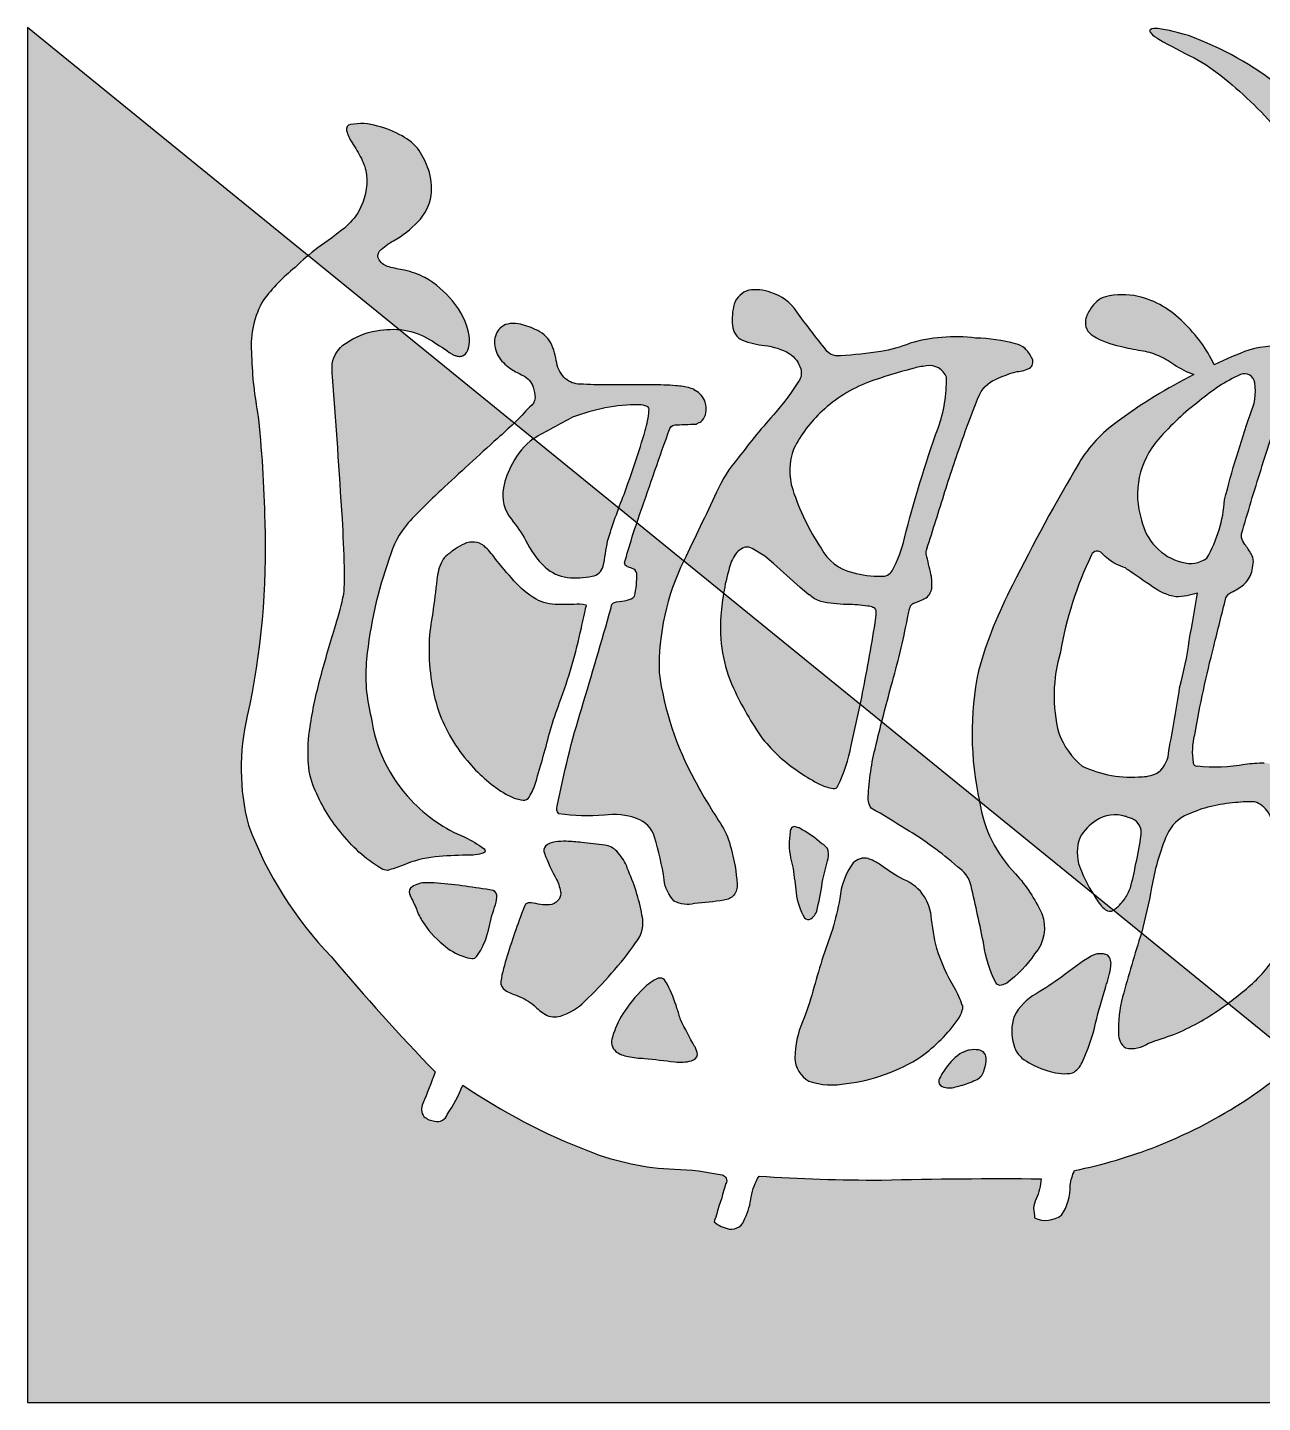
# Model space of a CAD drawing. Extents: x 913510 to 997610, y -270398 to 254224.
# Drawn here: x 991289 to 993218, y -235436 to -233289 of the extents above; entities that cross this region are included whole.
import ezdxf

# ---------------------------------------------------------------- set-up
doc = ezdxf.new("R2010")
doc.units = 0
doc.header["$LTSCALE"] = 1000
doc.header["$MEASUREMENT"] = 0
doc.layers.add('图框', color=139, linetype='Continuous')

# ---------------------------------------------------------------- blocks, each defined once
blk = doc.blocks.new('TJAD_TK_LOGO')
at = {"layer": '图框'}
for points in [[(0.30881, 0.23874, -0.055111), (0.29784, 0.21796, -0.399817), (0.28891, 0.21309, -0.15154), (0.28133, 0.2164, -0.301448), (0.28053, 0.2256, 0.010306), (0.2893, 0.24801, -0.01851), (0.21581, 0.32957, -0.103184), (0.1567, 0.4231, -0.120959), (0.15591, 0.5005, 0.063512), (0.16829, 0.63755, 0.024265), (0.16327, 0.7157, -0.039016), (0.15889, 0.75855, -0.148803), (0.16723, 0.79521, -0.063522), (0.18987, 0.8185, -0.021561), (0.19907, 0.82694), (0, 0.9887), (0, 0.01362), (1.2, 0.01362), (0.90146, 0.25621, -0.02734), (0.8698, 0.23178, -0.056811), (0.80151, 0.19546, -0.043653), (0.74279, 0.17808, 0.070224), (0.73982, 0.16763, -0.155586), (0.73364, 0.14639, -0.268078), (0.71452, 0.14446, 0.046034), (0.71379, 0.15138, -0.10837), (0.71572, 0.15799, 0.067272), (0.7193, 0.17228, 0.007869), (0.60595, 0.17138, -0.018474), (0.51903, 0.17421, 0.089356), (0.51345, 0.15953, -0.084297), (0.50899, 0.14409, -0.378712), (0.49792, 0.13661, -0.129516), (0.48718, 0.14176, 0.010082), (0.48935, 0.14827, -0.06366), (0.49267, 0.15853, -0.047427), (0.49601, 0.17002, 0.412458), (0.49282, 0.17498, 0.04646), (0.45909, 0.17906, -0.083304), (0.3984, 0.19177, -0.056916)], [(0.27751, 0.85143, 0.150805), (0.28636, 0.86957, 0.118181), (0.28441, 0.88799, 0.061251), (0.2779, 0.90147, 0.110829), (0.26583, 0.91177, 0.065976), (0.24825, 0.91883, 0.129921), (0.22866, 0.91972, 0.40681), (0.22638, 0.91568, 0.07663), (0.23027, 0.90699, -0.019502), (0.2369, 0.89583, -0.085799), (0.24059, 0.88429, -0.150999), (0.2351, 0.8585, -0.086307), (0.22482, 0.84645, -0.019332), (0.20624, 0.83258, 0.015742), (0.19907, 0.82694), (0.26358, 0.77452, -0.014783), (0.26722, 0.77416, -0.092021), (0.28522, 0.76746, -0.021612), (0.29918, 0.75832, 0.020501), (0.30164, 0.75688, -0.138406), (0.30203, 0.7565, -0.004327), (0.30424, 0.75585, 0.041521), (0.30683, 0.75531, 0.017006), (0.30936, 0.7562, 0.175362), (0.31267, 0.76017, 0.115175), (0.31332, 0.77033, 0.133458), (0.30164, 0.79475, 0.090138), (0.28204, 0.81134, 0.068529), (0.26743, 0.81655, -0.013934), (0.25656, 0.8189, -0.201719), (0.24956, 0.82386, -0.378426), (0.2504, 0.83067, -0.084166), (0.25976, 0.83735, 0.070184)], [(0.26358, 0.77452, 0.064867), (0.24764, 0.77356, 0.116531), (0.22564, 0.76465, 0.208218), (0.21612, 0.75027, 0.02194), (0.21639, 0.7413, -0.003556), (0.2234, 0.64021, -0.008585), (0.22488, 0.6059, -0.036626), (0.22439, 0.58687, -0.030322), (0.21876, 0.56539, 0.008639), (0.20789, 0.52766, 0.029199), (0.2005, 0.49266, 0.047639), (0.19913, 0.46887, 0.083135), (0.20315, 0.45005, 0.077424), (0.22183, 0.41851, 0.095524), (0.25141, 0.39201, 0.133345), (0.25545, 0.39098, 0.037671), (0.26604, 0.39454, -0.074764), (0.28922, 0.40054, -0.017227), (0.31149, 0.40175, 0.103318), (0.32378, 0.40341, 0.529251), (0.3243, 0.40595, 0.058891), (0.31031, 0.41444, -0.106556), (0.27218, 0.44078, -0.157893), (0.24386, 0.49967, -0.090292), (0.24061, 0.54064, -0.061166), (0.25669, 0.61208, -0.11155), (0.27017, 0.6374, -0.016825), (0.29343, 0.66062, -0.002917), (0.33345, 0.69727, 0.013927), (0.34524, 0.70817)], [(0.47364, 0.73138, 0.018572), (0.47324, 0.73138), (0.47324, 0.73177, 0.06936), (0.47026, 0.73301, 0.047212), (0.45997, 0.73467, 0.024282), (0.4431, 0.73524, -0.000753), (0.41152, 0.73527, -0.013374), (0.39207, 0.73577, -0.164458), (0.38166, 0.73956, -0.15617), (0.37553, 0.75078, 0.064833), (0.3714, 0.76502, 0.17195), (0.36026, 0.77445, 0.077232), (0.3482, 0.7786, 0.099365), (0.34071, 0.77841, 0.128164), (0.33538, 0.77557, 0.199677), (0.33139, 0.76596, 0.156287), (0.33478, 0.75448, 0.086381), (0.34338, 0.74635, 0.029794), (0.35144, 0.742, -0.218512), (0.3587, 0.73366, -0.050196), (0.36017, 0.72597, -0.223734), (0.35637, 0.71969, -0.013892), (0.34524, 0.70817), (0.3589, 0.69707, -0.00619), (0.3868, 0.71228, -0.093205), (0.43392, 0.72116, -0.103421), (0.43943, 0.72002, -0.384925), (0.44095, 0.71696, -0.045853), (0.43836, 0.70293, -0.014561), (0.42325, 0.65758, 0.006316), (0.41949, 0.64784), (0.43233, 0.63741, -0.003465), (0.43477, 0.64446, -0.002724), (0.45572, 0.70433, -0.338072), (0.4611, 0.70698, 0.005218), (0.47344, 0.70742, 0.309415), (0.47563, 0.7082, 0.132077), (0.4786, 0.70995, 0.147744), (0.48138, 0.71544, 0.135646), (0.48081, 0.72308, 0.18433)], [(0.75587, 0.3745, 0.010654), (0.75827, 0.37088, 0.091005), (0.76493, 0.36301, 0.311976), (0.77041, 0.3627)]]:
    blk.add_hatch(color=256, dxfattribs=at).paths.add_polyline_path(points)
h = blk.add_hatch(color=256, dxfattribs=at)
h.paths.add_polyline_path([(0.98153, 0.68792, -0.266995), (0.98813, 0.69093, -0.078548), (0.9944, 0.68874, -0.061401), (1.00138, 0.68467, -0.140506), (1.00722, 0.67556, -0.075077), (1.01003, 0.65327, -0.023792), (1.00836, 0.6201, 0.028581), (1.0066, 0.58471, 0.083513), (1.00864, 0.57165, 0.556873), (1.01421, 0.57089, 0.099876), (1.02756, 0.59631, 0.058859), (1.03485, 0.63327, 0.00868), (1.03644, 0.66024, -0.055868), (1.04534, 0.70969, 0.012909), (1.04885, 0.7191, 0.07627), (1.04822, 0.7339, 0.168287), (0.98312, 0.85603, 0.045812), (0.88953, 0.94607, 0.082299), (0.82362, 0.98292, 0.045024), (0.80189, 0.98789, 0.184323), (0.79642, 0.98715, 0.401214), (0.79695, 0.98491, 0.073894), (0.80272, 0.98033, 0.009968), (0.8278, 0.9671, -0.045085), (0.84926, 0.95264, -0.042435), (0.88951, 0.91327, -0.014659), (0.93263, 0.85945, -0.075958), (0.9793, 0.76654, 0.183281), (0.91893, 0.7042, 0.093166), (0.90534, 0.57742, 0.002645), (0.90486, 0.53878), (0.95013, 0.53878, -0.021718), (0.95089, 0.56136, -0.060902), (0.95146, 0.56342, -0.750169), (0.95342, 0.56331, -0.062141), (0.95602, 0.55848, -0.02804), (0.96202, 0.54063, -0.001207), (0.96254, 0.53878), (0.99875, 0.53878), (0.9978, 0.54178), (0.98642, 0.58089, -0.042759), (0.97107, 0.64831, -0.166183), (0.97571, 0.67999, -0.02967)])
h.paths.add_polyline_path([(0.92053, 0.74668, 0.337691), (0.92232, 0.75036, 0.234051), (0.91753, 0.7558, 0.085029), (0.89795, 0.76201, 0.109404), (0.86662, 0.75997, 0.027051), (0.84194, 0.74954, 0.096966), (0.82008, 0.77939, 0.147389), (0.78791, 0.79802, 0.110178), (0.76489, 0.79778, 0.193659), (0.75429, 0.78908, 0.105864), (0.75071, 0.78133, 0.322715), (0.75613, 0.77, 0.090222), (0.77528, 0.76266, 0.021428), (0.79001, 0.75965, -0.062248), (0.80177, 0.75632, -0.0489), (0.81361, 0.7497, 0.061445), (0.8276, 0.74258, 0.045204), (0.77322, 0.70902, 0.105153), (0.74613, 0.68006, 0.017534), (0.69896, 0.59333, 0.04727), (0.6765, 0.53878), (0.73106, 0.53878, -0.016538), (0.73288, 0.54572, -0.06987), (0.75491, 0.61468, -0.55525), (0.76226, 0.61595, 0.087068), (0.7725, 0.60804, 0.000587), (0.77903, 0.60542, 0.051645), (0.78073, 0.60412, 0.002312), (0.79818, 0.59213, 0.1078), (0.81474, 0.58486, 0.06971), (0.83018, 0.58762, -0.002349), (0.82427, 0.55401, -0.014725), (0.82174, 0.53878), (0.83889, 0.53878, -0.003665), (0.84166, 0.54984, -0.003176), (0.85029, 0.58417, -0.214328), (0.85535, 0.5888, 0.079005), (0.86378, 0.59434, 0.136284), (0.86891, 0.6041, 0.042038), (0.8698, 0.61006, 0.121208), (0.86854, 0.61485, 0.033156), (0.86369, 0.62212, -0.089896), (0.8614, 0.627, -0.153361), (0.86219, 0.63235, -0.00558), (0.87608, 0.67818, -0.02004), (0.89221, 0.72411, -0.10938), (0.89966, 0.73679, 0.024126), (0.91103, 0.74086, 0.094696)])
h.paths.add_polyline_path([(0.87086, 0.73654, -0.143663), (0.86737, 0.71407, 0.018808), (0.84927, 0.65381, -0.117601), (0.83672, 0.61238, -0.229986), (0.81907, 0.60951, -0.2857), (0.79045, 0.63932, -0.267121), (0.80254, 0.69681, -0.053371), (0.83161, 0.72385, -0.07094), (0.86058, 0.74263, -0.49062)], flags=16)
h = blk.add_hatch(color=256, dxfattribs=at)
h.paths.add_polyline_path([(0.71231, 0.75474, 0.083086), (0.70775, 0.76113, 0.127732), (0.70105, 0.76438, 0.060999), (0.67272, 0.76847, 0.050289), (0.64876, 0.76895, 0.061315), (0.62626, 0.76472, -0.058239), (0.60533, 0.75898, -0.023274), (0.57689, 0.75591, -0.318074), (0.56537, 0.76155, -0.012807), (0.54594, 0.78699, 0.176594), (0.52729, 0.80068, 0.141446), (0.51177, 0.80231, 0.254042), (0.50146, 0.79258, 0.094349), (0.50017, 0.77737, 0.272202), (0.50735, 0.76686, 0.06938), (0.52305, 0.76321, -0.099001), (0.54048, 0.7575, -0.173209), (0.54859, 0.74674, -0.244282), (0.54702, 0.7377, -0.042049), (0.53093, 0.71594, 0.019533), (0.5043, 0.68347, 0.074328), (0.48889, 0.6592, -0.003717), (0.46557, 0.61039), (0.49384, 0.58742, -0.03259), (0.4985, 0.60731, -0.114709), (0.5043, 0.6174), (0.5072, 0.61949), (0.50912, 0.62019), (0.51176, 0.62006), (0.5142, 0.61928), (0.52307, 0.61377), (0.5294, 0.60854), (0.5482, 0.59153), (0.55446, 0.58648), (0.55487, 0.58648, 0.137325), (0.56278, 0.58171, 0.052206), (0.58124, 0.57954, -0.039081), (0.59627, 0.57837, -0.061234), (0.59984, 0.57749, -0.389955), (0.60223, 0.57411, -0.015439), (0.60137, 0.56646, -0.009793), (0.59185, 0.51352, -0.001555), (0.59086, 0.50859), (0.60608, 0.49622, -0.005675), (0.61285, 0.52176, 0.021764), (0.62441, 0.5699, -0.037231), (0.62655, 0.57851, -0.166808), (0.62959, 0.58077, 0.014415), (0.63662, 0.58366, 0.232872), (0.64151, 0.59091, 0.087887), (0.64103, 0.60088, 0.002273), (0.63776, 0.6149, -0.178357), (0.63811, 0.61878, -0.001216), (0.65094, 0.65955, -0.011476), (0.66433, 0.69914, -0.017032), (0.67558, 0.72876, -0.192629), (0.68878, 0.73991, -0.05264), (0.70213, 0.74467, 0.121865), (0.71153, 0.74752, 0.384919)])
h.paths.add_polyline_path([(0.59667, 0.73717, -0.021509), (0.62812, 0.74683, -0.053885), (0.63782, 0.74867, -0.363115), (0.65201, 0.74065, -0.093078), (0.64601, 0.70461, 0.023125), (0.62215, 0.62649, -0.067346), (0.61348, 0.60341, -0.278742), (0.60573, 0.59952, -0.067064), (0.58551, 0.60213, -0.223721), (0.56317, 0.61941, -0.070697), (0.54298, 0.66087, -0.171192), (0.54372, 0.69003, -0.090372), (0.5638, 0.71659, -0.097027)], flags=16)
h = blk.add_hatch(color=256, dxfattribs=at)
h.paths.add_polyline_path([(0.41949, 0.64784), (0.3589, 0.69707, 0.122439), (0.34409, 0.67942, 0.077208), (0.33764, 0.66218, 0.221374), (0.34315, 0.64015, -0.044103), (0.3534, 0.62512, 0.092474), (0.36728, 0.60594, 0.149827), (0.38303, 0.59867, 0.078107), (0.40063, 0.59962, 0.300992), (0.40848, 0.60661, 0.003448), (0.41157, 0.62444, -0.014936)])
h.paths.add_polyline_path([(0.44808, 0.53122, -0.118411), (0.46557, 0.61039), (0.43233, 0.63741, 0.013731), (0.42363, 0.60913, 0.354128), (0.42552, 0.60656, 0.149403), (0.42546, 0.60619, -0.033756), (0.42898, 0.6051, -0.301225), (0.43223, 0.60156, -0.067966), (0.43064, 0.58533, -0.155357), (0.42546, 0.58262, -0.0383), (0.41755, 0.58134, 0.394404), (0.41409, 0.57711, -0.002997), (0.39326, 0.50605, 0.027314), (0.37589, 0.43656, 0.262389), (0.37689, 0.43116, 0.054171), (0.40932, 0.43007, -0.120269), (0.4322, 0.42777, -0.238212), (0.44497, 0.41454, -0.030328), (0.45179, 0.38432, 0.177342), (0.45886, 0.36921, 0.189169), (0.47324, 0.36741, 0.024901), (0.49406, 0.36988, 0.43233), (0.50349, 0.38118, 0.054023), (0.49916, 0.40643, 0.072563), (0.49275, 0.42266, -0.024272), (0.47324, 0.45512, -0.09052)])
h.paths.add_polyline_path([(0.59086, 0.50859), (0.49384, 0.58742, 0.02545), (0.49203, 0.57157, 0.128799), (0.50092, 0.52013, 0.044216), (0.52156, 0.48427, 0.076323), (0.54802, 0.46043, 0.034366), (0.56241, 0.45192, 0.076032), (0.57215, 0.44892, 0.341488), (0.57502, 0.45086, 0.069217), (0.58437, 0.47946, 0.009229)])
h.paths.add_polyline_path([(0.60608, 0.49622, 0.003269), (0.60244, 0.48144, 0.051211), (0.59667, 0.44508, 0.204101), (0.59866, 0.43503, -0.011598), (0.62322, 0.42028, -0.044991), (0.65981, 0.39357, -0.200983), (0.66948, 0.3801, -0.006426), (0.67851, 0.33848, 0.079721), (0.68706, 0.31122, 0.326464), (0.69069, 0.30944, 0.087838), (0.69475, 0.3111, 0.087656), (0.71457, 0.33173, 0.286319), (0.71957, 0.36033, 0.076349), (0.70105, 0.38851, -0.160397), (0.67555, 0.43977), (0.67555, 0.43977)])
h.paths.add_polyline_path([(0.85172, 0.29663), (0.79032, 0.34652, 0.007087), (0.77694, 0.30133, 0.070922), (0.77407, 0.2754, 0.248353), (0.77903, 0.26501, 0.199635), (0.79542, 0.26842, -0.006886), (0.81337, 0.27458, 0.05678), (0.84674, 0.29305, 0.006803)])
h = blk.add_hatch(color=256, dxfattribs=at)
h.paths.add_polyline_path([(0.39298, 0.56288, -0.011586), (0.39651, 0.57872, 0.253288), (0.39609, 0.57912, 0.095247), (0.38777, 0.57952, -0.0106), (0.37632, 0.57954, -0.133876), (0.36083, 0.58333, -0.082431), (0.34513, 0.59637, -0.01622), (0.3317, 0.61239, 0.042319), (0.32398, 0.62104, 0.140851), (0.31718, 0.6238, 0.145933), (0.30849, 0.62181, 0.038492), (0.30203, 0.61778), (0.30164, 0.61778, 0.000616), (0.30004, 0.61624, 0.032553), (0.29794, 0.61476, 0.095329), (0.29416, 0.61031, 0.096767), (0.29055, 0.59711, -0.001525), (0.28756, 0.57372, 0.034244), (0.28495, 0.55216, 0.085899), (0.29164, 0.50407, 0.097395), (0.31369, 0.46688, 0.083463), (0.33947, 0.44499, 0.098864), (0.35167, 0.44075, 0.30663), (0.35588, 0.44296, 0.075685), (0.36058, 0.45346, 0.009946), (0.37099, 0.49055, -0.023424), (0.37758, 0.50994, 0.034776)])
h.paths.add_polyline_path([(0.3331, 0.37231, 0.321528), (0.3303, 0.37668, 0.021484), (0.29091, 0.38197, 0.022843), (0.28153, 0.38219, 0.102534), (0.27629, 0.38098, 0.130045), (0.27175, 0.37827, 0.267367), (0.27121, 0.37365, -0.005872), (0.27575, 0.36426, 0.058515), (0.27984, 0.35535, 0.081344), (0.29489, 0.33829, 0.099387), (0.30948, 0.32982, 0.035917), (0.31517, 0.32838, 0.245908), (0.31849, 0.32969, 0.105203), (0.32705, 0.34863, -0.034055), (0.33157, 0.36525, 0.056891)])
h.paths.add_polyline_path([(0.43149, 0.33956, 0.245812), (0.43596, 0.35932, 0.065072), (0.42546, 0.39252, 0.134826), (0.42532, 0.39341, -0.114996), (0.42507, 0.39445, 0.061748), (0.41817, 0.40452, 0.16919), (0.40987, 0.40881, 0.009694), (0.39324, 0.41075, 0.017654), (0.38225, 0.41158, 0.044621), (0.37446, 0.41117, 0.15913), (0.3675, 0.40816, 0.263058), (0.36656, 0.40359, 0.037983), (0.37536, 0.38448, -0.091013), (0.3784, 0.37451, -0.183458), (0.37626, 0.36955, -0.186991), (0.37046, 0.36655, -0.076588), (0.36384, 0.36684, 0.012233), (0.35705, 0.36796, 0.175338), (0.35325, 0.36704, 0.023216), (0.34041, 0.33025, 0.04069), (0.33579, 0.31226, 0.28537), (0.33894, 0.30592, 0.048651), (0.34716, 0.3023, -0.083296), (0.35948, 0.29511, 0.044689), (0.36743, 0.28865, 0.196761), (0.37812, 0.28761, 0.127879), (0.39536, 0.29822, 0.050671)])
h.paths.add_polyline_path([(0.46329, 0.2851, 0.013244), (0.46082, 0.29332, 0.042352), (0.45379, 0.3106, 0.086452), (0.45099, 0.31417, 0.181931), (0.44745, 0.31441, 0.105167), (0.43698, 0.30711, 0.063777), (0.42247, 0.28924, 0.079039), (0.415, 0.27261, 0.295118), (0.41732, 0.26256, 0.12746), (0.42616, 0.25903, 0.051219), (0.43781, 0.25767, -0.006938), (0.45921, 0.25516, 0.101871), (0.47163, 0.25608, 0.282022), (0.47528, 0.26043, 0.127329), (0.47342, 0.26615), (0.47324, 0.26617, -0.004335)])
h.paths.add_polyline_path([(0.65773, 0.30757, -0.058552), (0.64526, 0.33545, -0.043685), (0.64123, 0.35906, 0.088622), (0.63652, 0.37217, 0.151789), (0.62153, 0.38461, -0.046532), (0.60616, 0.39422, 0.04555), (0.59946, 0.39812, 0.043142), (0.59667, 0.39909), (0.59662, 0.39943, 0.251715), (0.58578, 0.3963, 0.137334), (0.57638, 0.37097, -0.022108), (0.5712, 0.34903, 0.025269), (0.55725, 0.3052, -0.028381), (0.5499, 0.28365, 0.095667), (0.54441, 0.25802, 0.266705), (0.55446, 0.24144, 0.133638), (0.58108, 0.23989, 0.117773), (0.63413, 0.25903, 0.081266), (0.6603, 0.28537, 0.080524), (0.66316, 0.29168), (0.66319, 0.29201), (0.66356, 0.29245), (0.66356, 0.29515), (0.66321, 0.2952, 0.059624)])
h.paths.add_polyline_path([(0.56752, 0.40642, 0.121011), (0.56362, 0.4099, 0.051248), (0.54975, 0.41983, 0.077555), (0.54474, 0.42191, 0.238499), (0.54217, 0.42122, 0.167798), (0.54117, 0.41812, 0.09655), (0.54142, 0.39991, -0.014406), (0.54326, 0.39228, -0.00033), (0.54537, 0.37499, 0.1059), (0.55129, 0.35727, 0.313865), (0.55571, 0.35651, 0.231713), (0.56042, 0.3643, 0.026659), (0.56425, 0.3846, -0.007425), (0.56811, 0.3998, 0.16995)])
h.paths.add_polyline_path([(0.67879, 0.2495, 0.082015), (0.68025, 0.25815, 0.360369), (0.67463, 0.26361, 0.094324), (0.66834, 0.26347, 0.109868), (0.66575, 0.26291, -0.017853), (0.66356, 0.26192), (0.66316, 0.26192, 0.095638), (0.65151, 0.25063, 0.069381), (0.6467, 0.24232, 0.391778), (0.64887, 0.23761, 0.16265), (0.65837, 0.23739, 0.029698), (0.66316, 0.23874), (0.66356, 0.23874, 0.027865), (0.67377, 0.24274, 0.232972)])
h.paths.add_polyline_path([(0.76506, 0.30864, -0.00792), (0.76628, 0.31215, -0.04061), (0.76731, 0.31606, 0.057732), (0.76861, 0.32303, 0.231089), (0.76638, 0.33089, 0.223752), (0.75475, 0.33022, 0.032861), (0.73364, 0.31524, -0.012035), (0.7156, 0.30332, 0.160241), (0.70008, 0.28743, 0.160304), (0.69979, 0.26733, 0.221951), (0.70875, 0.25572, 0.080228), (0.72553, 0.24841, 0.124433), (0.74142, 0.2473, 0.177577), (0.74822, 0.25479, 0.06059), (0.75776, 0.28264, -0.013372)])
h = blk.add_hatch(color=256, dxfattribs=at)
h.paths.add_polyline_path([(0.95165, 0.49978, -0.00262), (0.95055, 0.52649, -0.01182), (0.95013, 0.53878), (0.90486, 0.53878, 0.006126), (0.9053, 0.44927, 0.002492), (0.90604, 0.41223, 0.048247), (0.88734, 0.45973, 0.065909), (0.88313, 0.46537, 0.224936), (0.87748, 0.46702, 0.038284), (0.86378, 0.46594, -0.06616), (0.82999, 0.46477, -0.485088), (0.82725, 0.46723, -0.101913), (0.82819, 0.48716, -0.016956), (0.83889, 0.53878), (0.82174, 0.53878, -0.017973), (0.81743, 0.52044, -0.010562), (0.80977, 0.47589, -0.208845), (0.80252, 0.46053, -0.11949), (0.79103, 0.45739, -0.131776), (0.74837, 0.46477, -0.127624), (0.73166, 0.48816, -0.118385), (0.73106, 0.53878), (0.6765, 0.53878, 0.005191), (0.67468, 0.53255, 0.105733), (0.67555, 0.43977), (0.71814, 0.40516), (0.74484, 0.40516, -0.078177), (0.7468, 0.4144, -0.129583), (0.75821, 0.42642, -0.224047), (0.77903, 0.42923, -0.071036), (0.77967, 0.42917, 0.101063), (0.78101, 0.42848, -0.019588), (0.78261, 0.42807, -0.023828), (0.7843, 0.42737, -0.322257), (0.79011, 0.4162, -0.013384), (0.78838, 0.40516), (0.80422, 0.40516, -0.014271), (0.80752, 0.41398, -0.194353), (0.82093, 0.42954, -0.094044), (0.85505, 0.43878, -0.035175), (0.87066, 0.43961, -0.177154), (0.88018, 0.43221, -0.054292), (0.89341, 0.40516), (0.94814, 0.40516, 0.016129), (0.95062, 0.41669, 0.043741), (0.95294, 0.46025, 0.012835)])
h.paths.add_polyline_path([(1.02116, 0.45775), (1.011, 0.50008), (0.99875, 0.53878), (0.96254, 0.53878, -0.013434), (0.9677, 0.51803, -0.01242), (0.97163, 0.49805, -0.017255), (0.97422, 0.47911, -0.024091), (0.97396, 0.43337, -0.03797), (0.97092, 0.40516), (1.01219, 0.40516, 0.01383), (1.01871, 0.42729, 0.116879)])
h.paths.add_polyline_path([(0.96673, 0.31904, 0.068823), (0.99247, 0.3556, 0.031999), (1.01219, 0.40516), (0.97092, 0.40516, -0.002893), (0.97051, 0.40304, -0.072675), (0.96028, 0.37461, -0.038888), (0.94768, 0.35515, -0.02059), (0.92877, 0.33208, -0.114728), (0.92325, 0.32608, -0.052839), (0.91361, 0.31981), (0.91099, 0.31887), (0.90877, 0.31897), (0.90872, 0.322), (0.91442, 0.33427), (0.91838, 0.34074), (0.93277, 0.36309), (0.94147, 0.38286), (0.94147, 0.38402, 0.030329), (0.94814, 0.40516), (0.89341, 0.40516, -0.019139), (0.89663, 0.39502, -0.131139), (0.90104, 0.37053, -0.068706), (0.8883, 0.3366, -0.106182), (0.87049, 0.31215, -0.027075), (0.85172, 0.29663), (0.90146, 0.25621, 0.015633), (0.9183, 0.27168, -0.009266)])
h = blk.add_hatch(color=256, dxfattribs=at)
h.paths.add_polyline_path([(0.79754, 0.37873, -0.041396), (0.80422, 0.40516), (0.78838, 0.40516, -0.011453), (0.78643, 0.3958, -0.01007), (0.78261, 0.37861, -0.034546), (0.7785, 0.37083, -0.087737), (0.77041, 0.3627), (0.79032, 0.34652), (0.79032, 0.34652, 0.020125)])
h.paths.add_polyline_path([(0.74484, 0.40516), (0.71814, 0.40516), (0.75587, 0.3745, -0.051476), (0.74658, 0.39329, -0.099669)])
blk.add_lwpolyline([(0, 0.9887), (0, 0.01362), (1.2, 0.01362)], close=True, dxfattribs=at)
for points in [[(0.88953, 0.94607, 0.082299), (0.82362, 0.98292, 0.045024), (0.80189, 0.98789, 0.184323), (0.79642, 0.98715, 0.401214), (0.79695, 0.98491, 0.073894), (0.80272, 0.98033, 0.009968), (0.8278, 0.9671, -0.045085), (0.84926, 0.95264, -0.042435), (0.88951, 0.91327, -0.014659)], [(0.87748, 0.46702, 0.038284), (0.86378, 0.46594, -0.06616), (0.82999, 0.46477, -0.485088), (0.82725, 0.46723, -0.101913), (0.82819, 0.48716, -0.020622), (0.84166, 0.54984, -0.003176), (0.85029, 0.58417, -0.214328), (0.85535, 0.5888, 0.079005), (0.86378, 0.59434, 0.136284), (0.86891, 0.6041, 0.042038), (0.8698, 0.61006, 0.13569), (0.86824, 0.61536, 0.030912), (0.86369, 0.62212, -0.089896), (0.8614, 0.627, -0.153361), (0.86219, 0.63235, -0.00558), (0.87608, 0.67818, -0.02004), (0.89221, 0.72411, -0.10938)], [(0.89795, 0.76201, 0.109404), (0.86662, 0.75997, 0.027051), (0.84194, 0.74954, 0.096966), (0.82008, 0.77939, 0.147389), (0.78791, 0.79802, 0.110178), (0.76489, 0.79778, 0.193659), (0.75429, 0.78908, 0.105864), (0.75071, 0.78133, 0.322715), (0.75613, 0.77, 0.090222), (0.77528, 0.76266, 0.021428), (0.79001, 0.75965, -0.062248), (0.80177, 0.75632, -0.0489), (0.81361, 0.7497, 0.061445), (0.8276, 0.74258, 0.045204), (0.77322, 0.70902, 0.105153), (0.74613, 0.68006, 0.017534), (0.69896, 0.59333, 0.052474), (0.67468, 0.53255, 0.105733), (0.67555, 0.43977, 0.160397), (0.70105, 0.38851, -0.076349), (0.71957, 0.36033, -0.286319), (0.71457, 0.33173, -0.087656), (0.69475, 0.3111, -0.08033), (0.69106, 0.30952, -0.368951), (0.68699, 0.31135, -0.079318), (0.67851, 0.33848, 0.006426), (0.66948, 0.3801, 0.200983), (0.65981, 0.39357, 0.044991), (0.62322, 0.42028, 0.011598), (0.59866, 0.43503, -0.204101), (0.59667, 0.44508, -0.051211), (0.60244, 0.48144, -0.008944), (0.61285, 0.52176, 0.021764), (0.62441, 0.5699, -0.037231), (0.62655, 0.57851, -0.166808), (0.62959, 0.58077, 0.014415), (0.63662, 0.58366, 0.232872), (0.64151, 0.59091, 0.087887), (0.64103, 0.60088, 0.002324), (0.63768, 0.61522, -0.163549), (0.63811, 0.61878, -0.001216), (0.65094, 0.65955, -0.011476), (0.66433, 0.69914, -0.017032), (0.67558, 0.72876, -0.192629), (0.68878, 0.73991, -0.05264), (0.70213, 0.74467, 0.121865), (0.71153, 0.74752, 0.384919), (0.71231, 0.75474, 0.083086), (0.70775, 0.76113, 0.127732), (0.70105, 0.76438, 0.060999), (0.67272, 0.76847, 0.050289), (0.64876, 0.76895, 0.061315), (0.62626, 0.76472, -0.058239), (0.60533, 0.75898, -0.023274), (0.57689, 0.75591, -0.318074), (0.56537, 0.76155, -0.012807), (0.54594, 0.78699, 0.176594), (0.52729, 0.80068, 0.141446), (0.51177, 0.80231, 0.254042), (0.50146, 0.79258, 0.094349), (0.50017, 0.77737, 0.272202), (0.50735, 0.76686, 0.06938), (0.52305, 0.76321, -0.099001), (0.54048, 0.7575, -0.176084), (0.54865, 0.74652, -0.238335), (0.54702, 0.7377, -0.042049), (0.53093, 0.71594, 0.019533), (0.5043, 0.68347, 0.074328), (0.48889, 0.6592, -0.003717), (0.46557, 0.61039, 0.118412), (0.44808, 0.53122, 0.09052), (0.47324, 0.45512, 0.024272), (0.49275, 0.42266, -0.072563), (0.49916, 0.40643, -0.054023), (0.50349, 0.38118, -0.43233), (0.49406, 0.36988, -0.024901), (0.47324, 0.36741, -0.189169), (0.45886, 0.36921, -0.177342), (0.45179, 0.38432, 0.030328), (0.44497, 0.41454, 0.238212), (0.4322, 0.42777, 0.120269), (0.40932, 0.43007, -0.054171), (0.37689, 0.43116, -0.262389), (0.37589, 0.43656, -0.027314), (0.39326, 0.50605, 0.002997), (0.41409, 0.57711, -0.42145), (0.41792, 0.58137, 0.036527), (0.42546, 0.58262, 0.155357), (0.43064, 0.58533, 0.067966), (0.43223, 0.60156, 0.301225), (0.42898, 0.6051, 0.033756), (0.42546, 0.60619, -0.149403), (0.42552, 0.60656, -0.354128), (0.42363, 0.60913, -0.017197), (0.43477, 0.64446, -0.010154), (0.43477, 0.64446, -0.002724), (0.45572, 0.70433, -0.338072), (0.4611, 0.70698, 0.005218), (0.47344, 0.70742, 0.309415), (0.47563, 0.7082, 0.132077), (0.4786, 0.70995, 0.147744), (0.48138, 0.71544, 0.135646), (0.48081, 0.72308, 0.18433), (0.47364, 0.73138, 0.018572), (0.47324, 0.73138), (0.47324, 0.73177, 0.071117), (0.47018, 0.73303, 0.046841), (0.45997, 0.73467, 0.024282), (0.4431, 0.73524, -0.000753), (0.41152, 0.73527, -0.013374), (0.39207, 0.73577, -0.164458), (0.38166, 0.73956, -0.15617), (0.37553, 0.75078, 0.064833), (0.3714, 0.76502, 0.17195), (0.36026, 0.77445, 0.077232), (0.3482, 0.7786, 0.099365), (0.34071, 0.77841, 0.128164), (0.33538, 0.77557, 0.199677), (0.33139, 0.76596, 0.156287), (0.33478, 0.75448, 0.086381), (0.34338, 0.74635, 0.029794), (0.35144, 0.742, -0.218512), (0.3587, 0.73366, -0.050196), (0.36017, 0.72597, -0.223734), (0.35637, 0.71969, -0.027824), (0.33345, 0.69727, 0.002917), (0.29343, 0.66062, 0.016825), (0.27017, 0.6374, 0.11155), (0.25669, 0.61208, 0.061166), (0.24061, 0.54064, 0.090292), (0.24386, 0.49967, 0.157893), (0.27218, 0.44078, 0.106556), (0.31031, 0.41444, -0.057352), (0.32396, 0.40621, -0.620281), (0.32378, 0.40341, -0.103318), (0.31149, 0.40175, 0.017227), (0.28922, 0.40054, 0.074764), (0.26604, 0.39454, -0.037671), (0.25545, 0.39098, -0.146442), (0.25106, 0.39222, -0.094541), (0.22183, 0.41851, -0.075684), (0.20346, 0.44929, -0.086697), (0.19913, 0.46887, -0.047639), (0.2005, 0.49266, -0.029199), (0.20789, 0.52766, -0.008639), (0.21876, 0.56539, 0.030322), (0.22439, 0.58687, 0.036626), (0.22488, 0.6059, 0.008585), (0.2234, 0.64021, 0.003541), (0.21643, 0.74089, -0.022961), (0.21612, 0.75027, -0.208218), (0.22564, 0.76465, -0.116531), (0.24764, 0.77356, -0.079727), (0.26722, 0.77416, -0.092021), (0.28522, 0.76746, -0.021612), (0.29918, 0.75832, 0.020501), (0.30164, 0.75688, -0.138406), (0.30203, 0.7565, -0.004327), (0.30424, 0.75585, 0.041521), (0.30683, 0.75531, 0.017006), (0.30936, 0.7562, 0.218913), (0.313, 0.76139, 0.100805), (0.31332, 0.77033, 0.133458), (0.30164, 0.79475, 0.090138), (0.28204, 0.81134, 0.068529), (0.26743, 0.81655, -0.013934), (0.25656, 0.8189, -0.201719), (0.24956, 0.82386, -0.33618), (0.24986, 0.83011, -0.089843), (0.25976, 0.83735, 0.067656), (0.27695, 0.85084, 0.15691), (0.28636, 0.86957, 0.118181), (0.28441, 0.88799, 0.061251), (0.2779, 0.90147, 0.110829), (0.26583, 0.91177, 0.065976), (0.24825, 0.91883, 0.126476), (0.22917, 0.91983, 0.453262), (0.22638, 0.91568, 0.07663), (0.23027, 0.90699, -0.019502), (0.2369, 0.89583, -0.085799), (0.24059, 0.88429, -0.150999), (0.2351, 0.8585, -0.086307), (0.22482, 0.84645, -0.019332), (0.20624, 0.83258, 0.037315), (0.18987, 0.8185, 0.063522), (0.16723, 0.79521, 0.148803), (0.15889, 0.75855, 0.039016), (0.16327, 0.7157, -0.024265), (0.16829, 0.63755, -0.063512), (0.15591, 0.5005, 0.120959), (0.1567, 0.4231, 0.103184), (0.21581, 0.32957, 0.01851), (0.2893, 0.24801, -0.010306), (0.28053, 0.2256, 0.301448), (0.28133, 0.2164, 0.15154), (0.28891, 0.21309, 0.399817), (0.29784, 0.21796, 0.055111), (0.30881, 0.23874, 0.056916), (0.3984, 0.19177, 0.083304), (0.45909, 0.17906, -0.046418), (0.49278, 0.17499, -0.509372), (0.49554, 0.1688, 0.042269), (0.49267, 0.15853, 0.06366), (0.48935, 0.14827, -0.010082), (0.48718, 0.14176, 0.129516), (0.49792, 0.13661, 0.378712), (0.50899, 0.14409, 0.084297), (0.51345, 0.15953, -0.089356), (0.51903, 0.17421, 0.018474), (0.60595, 0.17138, -0.007869), (0.7193, 0.17228, -0.067272), (0.71572, 0.15799, 0.10837), (0.71379, 0.15138, -0.046034), (0.71452, 0.14446, 0.268078), (0.73364, 0.14639, 0.155586), (0.73982, 0.16763, -0.070224), (0.74279, 0.17808, 0.043653), (0.80151, 0.19546, 0.056811), (0.8698, 0.23178, 0.042991), (0.9183, 0.27168, -0.009266)], [(0.62812, 0.74683, 0.021509), (0.59667, 0.73717, 0.097027), (0.5638, 0.71659, 0.090372), (0.54372, 0.69003, 0.169889), (0.54292, 0.66108, 0.071038), (0.56317, 0.61941, 0.223721), (0.58551, 0.60213, 0.067064), (0.60573, 0.59952, 0.278742), (0.61348, 0.60341, 0.067346), (0.62215, 0.62649, -0.023125), (0.64601, 0.70461, 0.093078), (0.65201, 0.74065, 0.363115), (0.63782, 0.74867, 0.053885), (0.62812, 0.74683, 6.810958)], [(0.86058, 0.74263, 0.07094), (0.83161, 0.72385, 0.053371), (0.80254, 0.69681, 0.267121), (0.79045, 0.63932, 0.2857), (0.81907, 0.60951, 0.229986), (0.83672, 0.61238, 0.117601), (0.84927, 0.65381, -0.018808), (0.86737, 0.71407, 0.14456), (0.87084, 0.73668, 0.484806), (0.86058, 0.74263, 5.237074)], [(0.43394, 0.72116, 0.093231), (0.3868, 0.71228, 0.00619), (0.3589, 0.69707, 0.122439), (0.34409, 0.67942, 0.077208), (0.33764, 0.66218, 0.223971), (0.34331, 0.63994, -0.043458), (0.3534, 0.62512, 0.092474), (0.36728, 0.60594, 0.149827), (0.38303, 0.59867, 0.078107), (0.40063, 0.59962, 0.300992), (0.40848, 0.60661, 0.003448), (0.41157, 0.62444, -0.021253), (0.42325, 0.65758, 0.014561), (0.43836, 0.70293, 0.045853), (0.44095, 0.71696, 0.360509), (0.43963, 0.71993, 0.107188), (0.43394, 0.72116, -16745.559379)], [(0.39606, 0.57912, 0.094892), (0.38777, 0.57952, -0.0106), (0.37632, 0.57954, -0.133876), (0.36083, 0.58333, -0.082431), (0.34513, 0.59637, -0.01622), (0.3317, 0.61239, 0.042319), (0.32398, 0.62104, 0.140851), (0.31718, 0.6238, 0.145933), (0.30849, 0.62181, 0.038492), (0.30203, 0.61778), (0.30164, 0.61778, 0.000616), (0.30004, 0.61624, 0.031804), (0.29799, 0.6148, 0.096292), (0.29416, 0.61031, 0.096767), (0.29055, 0.59711, -0.001525), (0.28756, 0.57372, 0.034244), (0.28495, 0.55216, 0.085899), (0.29164, 0.50407, 0.097395), (0.31369, 0.46688, 0.083463), (0.33947, 0.44499, 0.098864), (0.35167, 0.44075, 0.30663), (0.35588, 0.44296, 0.075685), (0.36058, 0.45346, 0.009946), (0.37099, 0.49055, -0.023424), (0.37758, 0.50994, 0.034776), (0.39298, 0.56288, -0.011586), (0.39651, 0.57872, 0.266953), (0.39606, 0.57912, -9.367818)], [(0.59627, 0.57837, 0.039081), (0.58124, 0.57954, -0.052206), (0.56278, 0.58171, -0.137325), (0.55487, 0.58648), (0.55446, 0.58648), (0.5482, 0.59153), (0.5294, 0.60854), (0.52307, 0.61377), (0.5142, 0.61928), (0.51176, 0.62006), (0.50912, 0.62019), (0.5072, 0.61949), (0.5043, 0.6174, 0.11368), (0.49853, 0.60741, 0.058255), (0.49203, 0.57157, 0.128799), (0.50092, 0.52013, 0.044216), (0.52156, 0.48427, 0.076323), (0.54802, 0.46043, 0.034366), (0.56241, 0.45192, 0.072238), (0.57165, 0.449, 0.392565), (0.57502, 0.45086, 0.069217), (0.58437, 0.47946, 0.010784), (0.59185, 0.51352, 0.009793), (0.60137, 0.56646, 0.015439), (0.60223, 0.57411, 0.389955), (0.59984, 0.57749, 0.061234), (0.59627, 0.57837, -16.613237)], [(0.83018, 0.58762, -0.06971), (0.81474, 0.58486, -0.1078), (0.79818, 0.59213, -0.002312), (0.78073, 0.60412, -0.051645), (0.77903, 0.60542, -0.000587), (0.7725, 0.60804, -0.087068), (0.76226, 0.61595, 0.55525), (0.75491, 0.61468, 0.06987), (0.73288, 0.54572, 0.135187), (0.73166, 0.48816, 0.127624), (0.74837, 0.46477, 0.131776), (0.79103, 0.45739, 0.11949), (0.80252, 0.46053, 0.208845), (0.80977, 0.47589, 0.010562), (0.81743, 0.52044, 0.032706), (0.82427, 0.55401, 0.002349), (0.83018, 0.58762, 0.084937)], [(0.80752, 0.41398, 0.0557), (0.79754, 0.37873, -0.020125), (0.79032, 0.34652, 0.007087), (0.77694, 0.30133, 0.070922), (0.77407, 0.2754, 0.248353), (0.77903, 0.26501, 0.199635), (0.79542, 0.26842, -0.006886), (0.81337, 0.27458, 0.05678), (0.84674, 0.29305, 0.033884), (0.87049, 0.31215, 0.106182), (0.8883, 0.3366, 0.068706), (0.90104, 0.37053, 0.131139), (0.89663, 0.39502, 0.073508), (0.88018, 0.43221, 0.177154), (0.87066, 0.43961, 0.035175), (0.85505, 0.43878, 0.094044), (0.82093, 0.42954, 0.194353), (0.80752, 0.41398, 1.395504)], [(0.77902, 0.42923, 0.224008), (0.75821, 0.42642, 0.129583), (0.7468, 0.4144, 0.179243), (0.74658, 0.39329, 0.062164), (0.75827, 0.37088, 0.091005), (0.76493, 0.36301, 0.312007), (0.77041, 0.3627, 0.087732), (0.7785, 0.37083, 0.034546), (0.78261, 0.37861, 0.01007), (0.78643, 0.3958, 0.02484), (0.79011, 0.4162, 0.322257), (0.7843, 0.42737, 0.023828), (0.78261, 0.42807, 0.019588), (0.78101, 0.42848, -0.101063), (0.77967, 0.42917, 0.071042), (0.77903, 0.42923, 42.184609)], [(0.56362, 0.4099, 0.051248), (0.54975, 0.41983, 0.074352), (0.54496, 0.42186, 0.258738), (0.54217, 0.42122, 0.167798), (0.54117, 0.41812, 0.09655), (0.54142, 0.39991, -0.014406), (0.54326, 0.39228, -0.00033), (0.54537, 0.37499, 0.1059), (0.55129, 0.35727, 0.313865), (0.55571, 0.35651, 0.231713), (0.56042, 0.3643, 0.026659), (0.56425, 0.3846, -0.007268), (0.56803, 0.39948, 0.17843), (0.56752, 0.40642, 0.121011), (0.56362, 0.4099, -4.005973)], [(0.37446, 0.41117, 0.15913), (0.3675, 0.40816, 0.288408), (0.36671, 0.40317, 0.037176), (0.37536, 0.38448, -0.091013), (0.3784, 0.37451, -0.183458), (0.37626, 0.36955, -0.186991), (0.37046, 0.36655, -0.073503), (0.3641, 0.36679, 0.012051), (0.35741, 0.36791, 0.191959), (0.35325, 0.36704, 0.023216), (0.34041, 0.33025, 0.04069), (0.33579, 0.31226, 0.28537), (0.33894, 0.30592, 0.048651), (0.34716, 0.3023, -0.083296), (0.35948, 0.29511, 0.044689), (0.36743, 0.28865, 0.196761), (0.37812, 0.28761, 0.127879), (0.39536, 0.29822, 0.050671), (0.43149, 0.33956, 0.245812), (0.43596, 0.35932, 0.065072), (0.42546, 0.39252, 0.14855), (0.42528, 0.39349, -0.105311), (0.42507, 0.39445, 0.061748), (0.41817, 0.40452, 0.172152), (0.40971, 0.40883, 0.009599), (0.39324, 0.41075, 0.017654), (0.38225, 0.41158, 0.044621), (0.37446, 0.41117, 14.039162)], [(0.59946, 0.39812, 0.043142), (0.59667, 0.39909), (0.59662, 0.39943, 0.251715), (0.58578, 0.3963, 0.137334), (0.57638, 0.37097, -0.022108), (0.5712, 0.34903, 0.025269), (0.55725, 0.3052, -0.028381), (0.5499, 0.28365, 0.095667), (0.54441, 0.25802, 0.266705), (0.55446, 0.24144, 0.133638), (0.58108, 0.23989, 0.117773), (0.63413, 0.25903, 0.081266), (0.6603, 0.28537, 0.080524), (0.66316, 0.29168), (0.66319, 0.29201), (0.66356, 0.29245), (0.66356, 0.29515), (0.66321, 0.2952, 0.059624), (0.65773, 0.30757, -0.058552), (0.64526, 0.33545, -0.043685), (0.64123, 0.35906, 0.088622), (0.63652, 0.37217, 0.151789), (0.62153, 0.38461, -0.046532), (0.60616, 0.39422, 0.04555), (0.59946, 0.39812, -0.637022)], [(0.3303, 0.37668, 0.021484), (0.29091, 0.38197, 0.022843), (0.28153, 0.38219, 0.102534), (0.27629, 0.38098, 0.130045), (0.27175, 0.37827, 0.297474), (0.27144, 0.37319, -0.00558), (0.27575, 0.36426, 0.058515), (0.27984, 0.35535, 0.081344), (0.29489, 0.33829, 0.099387), (0.30948, 0.32982, 0.035917), (0.31517, 0.32838, 0.291616), (0.31887, 0.33022, 0.101893), (0.32705, 0.34863, -0.0334), (0.33146, 0.36494, 0.055709), (0.33304, 0.37184, 0.351699), (0.3303, 0.37668, 0.192035)], [(0.75475, 0.33022, 0.032861), (0.73364, 0.31524, -0.012035), (0.7156, 0.30332, 0.160241), (0.70008, 0.28743, 0.160304), (0.69979, 0.26733, 0.221951), (0.70875, 0.25572, 0.080228), (0.72553, 0.24841, 0.124433), (0.74142, 0.2473, 0.177577), (0.74822, 0.25479, 0.06059), (0.75776, 0.28264, -0.013372), (0.76506, 0.30864, -0.00792), (0.76628, 0.31215, -0.04061), (0.76731, 0.31606, 0.057732), (0.76861, 0.32303, 0.231089), (0.76638, 0.33089, 0.223752), (0.75475, 0.33022, 2.735032)], [(0.44745, 0.31441, 0.105167), (0.43698, 0.30711, 0.063777), (0.42247, 0.28924, 0.079039), (0.415, 0.27261, 0.295118), (0.41732, 0.26256, 0.12746), (0.42616, 0.25903, 0.051219), (0.43781, 0.25767, -0.006938), (0.45921, 0.25516, 0.096731), (0.47102, 0.25591, 0.313514), (0.47528, 0.26043, 0.118262), (0.47364, 0.26579), (0.47359, 0.26613), (0.47324, 0.26617, -0.004335), (0.46329, 0.2851, 0.013244), (0.46082, 0.29332, 0.040921), (0.45408, 0.31004, 0.09847), (0.45099, 0.31417, 0.181931), (0.44745, 0.31441, 6.785247)], [(0.66316, 0.26192, 0.095638), (0.65151, 0.25063, 0.069381), (0.6467, 0.24232, 0.391778), (0.64887, 0.23761, 0.16265), (0.65837, 0.23739, 0.029698), (0.66316, 0.23874), (0.66356, 0.23874, 0.027865), (0.67377, 0.24274, 0.232972), (0.67879, 0.2495, 0.082015), (0.68025, 0.25815, 0.360369), (0.67463, 0.26361, 0.094324), (0.66834, 0.26347, 0.122116), (0.66549, 0.26278, -0.015671), (0.66356, 0.26192), (0.66316, 0.26192)]]:
    blk.add_lwpolyline(points, format="xyb", dxfattribs=at)
blk = doc.blocks.new('TJAD_TK_A1')
at = {"color": 0, "xscale": 22.02171320475964, "yscale": 22.02171320475964, "zscale": 22.02171320475958}
blk.add_blockref('TJAD_TK_LOGO', (1278.166, 705.775), dxfattribs=at)

msp = doc.modelspace()

# ---------------------------------------------------------------- block references
at = {"layer": '图框', "xscale": 100, "yscale": 100, "zscale": 100}
msp.add_blockref('TJAD_TK_A1', (863471.9, -306043.3), dxfattribs=at)

doc.saveas('drawing.dxf')
